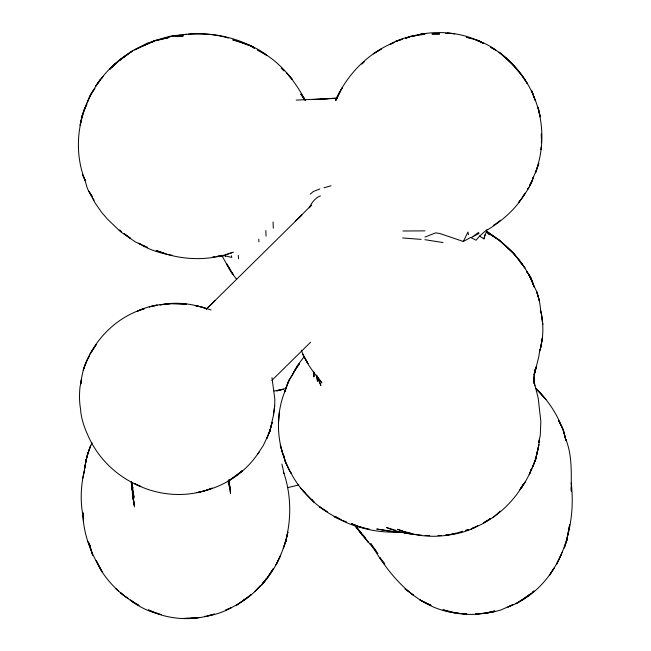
<?xml version="1.0" encoding="UTF-8"?>
<svg xmlns="http://www.w3.org/2000/svg" width="651" height="651" viewBox="0 0 651 651"><rect width="100%" height="100%" fill="white"/><g stroke="black" fill="none" stroke-linecap="round" stroke-linejoin="round"><path stroke-width="0.98" d="M313.977 372.063L313.945 376.97L313.823 372.201M289.239 379.777L285.553 389.233L289.239 379.777L293.292 373.3L287.897 382.414L285.073 391.105L285.325 390.372C274.201 416.746 276.935 448.474 291.054 473.171L290.59 472.268C301.348 493.466 320.325 510.4 341.873 520.173M520.8 199.483L518.603 202.616C524.324 194.592 530.817 186.699 533.446 177.007L532.876 178.301C548.459 145.083 543.414 102.882 520.784 73.994L527.416 83.694C518.595 68.803 506.226 55.449 490.781 47.352L495.826 50.135C487.225 43.544 476.784 39.833 466.36 37.253L469.379 37.97M259.139 452.185L257.544 454.17L263.362 445.406L269.677 431.8L273.412 415.468L274.681 405.955L274.82 399.079L271.963 377.694M533.853 377.23L533.674 383.122L534.479 373.601L536.286 366.765L534.121 375.301L538.662 357.277L539.972 349.196L539.598 351.214C543.618 338.024 543.894 323.669 540.542 310.307L540.916 313.107C540.127 303.781 538.841 294.114 533.828 285.984L534.251 287.303M540.9 149.665L541.071 147.004M541.331 142.797L541.502 140.136M278.636 421.905L279.328 412.384M84.239 471.56C85.501 461.705 87.486 451.745 92.068 442.851M273.412 415.468L274.681 405.955M82.767 478.2L84.573 470.03C80.773 485.117 80.057 501.115 83.116 516.389L82.815 512.776M533.739 377.132L533.454 378.906L533.771 377.002M534.089 375.106L535.049 369.402L534.211 374.292M424.948 237.07L435.722 232.846L439.962 233.546L463.317 241.48L470.73 237.436L476.027 240.227L479.559 236.093L483.888 238.86L484.971 234.677M571.187 482.887C577.193 531.403 557.622 588.406 507.878 607.049L513.216 604.502L500.871 610.003L493.417 611.964L485.996 613.128L493.946 611.549L486.509 613.112L475.417 614.056M537.889 166.013L535.553 172.832L538.808 163.368L538.198 165.134M483.888 238.86L487.16 229.396L479.592 236.126M335.647 100.612C346.576 74.808 367.953 53.089 394.058 42.478L389.64 44.593M336.136 99.749L339.781 92.027L335.737 100.588M463.317 241.48L467.996 232.041L468.476 234.718M284.544 391.878L285.651 389.778M86.542 104.901C76.338 128.19 75.565 156.981 85.151 180.644L84.703 179.294L87.38 188.538L94.777 202.461L101.45 212.153L107.521 219.167L120.541 231.707L135.286 241.871L141.584 244.866M87.096 103.859L84.329 109.059L81.399 118.531C88.349 93.858 103.004 70.983 124.536 56.515L120.044 60.038M340.636 90.505L337.015 97.292L342.214 87.869L341.026 89.846M471.877 528.596C493.515 520.369 512.077 504.037 523.591 484.059L521.215 488.209C530.947 473.651 538.133 456.929 539.459 439.222L538.865 442.338L540.289 435.185L540.843 421.449L538.198 398.095L534.129 381.787M562.366 552.17L561.447 553.822M102.272 77.436L102.866 76.647L97.609 83.401M257.674 453.999C245.394 472.032 226.125 485.198 205.065 490.651L212.307 488.152L204.365 491.009L196.927 492.636L204.886 490.716C181.857 497.633 155.955 494.89 134.708 483.709L140.754 486.517C117.725 477.305 98.211 458.792 88.235 436.064C84.573 428.163 81.066 418.512 80.569 409.113C79.235 401.7 79.251 394.099 80.065 386.629C80.789 383.349 82.433 373.422 80.773 383.976C81.839 374.26 84.125 364.47 89.333 356.081L86.795 360.825L83.23 370.289C92.214 341.62 115.276 317.306 144.31 308.68L137.271 311.186L142.227 308.965L149.697 306.654L157.135 305.189L149.185 306.898L156.631 305.091L171.425 303.602L186.398 304.22L178.789 303.659M292.934 373.959L296.978 366.204L304.017 356.821M101.711 78.421L102.866 76.647M264.99 580.863L262.971 583.019L266.78 578.234C256.47 592.329 241.863 603.64 225.677 610.133L231.422 607.595C224.05 611.785 215.855 614.617 207.498 615.984M520.361 488.755L523.591 484.059L519.84 489.69M522.444 197.139L525.178 193.225C516.357 208.515 502.694 220.469 487.77 229.697M523.054 485.003L525.731 481.439M94.761 88.666L90.05 95.437L87.356 102.248L91.604 92.808L94.859 88.552M266.357 578.845L261.604 584.997C288.987 555.14 296.539 509.92 283.535 471.991L283.966 473.594M310.608 342.223L271.858 380.387M295.31 221.218L301.852 214.944L206.294 309.184M206.391 309.005L215.261 300.347L206.383 309.111M298.044 218.614L311.455 205.171L309.249 207.783C311.642 202.673 315.076 198.042 320.422 195.837M361.818 64.132L364.576 61.544M531.834 592.898L534.015 590.97L532.526 592.28M493.067 517.504L500.253 511.19M237.412 474.978L242.603 470.551L235.011 476.646L227.411 481.683L242.213 470.876M497.763 222.43L493.743 225.336L495.191 224.367M118.547 61.21L109.433 69.6L115.772 63.188L111.59 67.305C121.452 57.744 132.641 49.183 145.816 44.797L134.781 49.875L147.061 43.235L154.531 41.037L146.499 44.406L154.035 40.834L168.739 37.506L155.524 40.81M497.388 222.658L500.318 220.372M123.242 57.491L132.478 50.981L117.75 61.609L121.102 59.103M531.11 593.541L523.477 599.197L515.901 603.737L530.744 593.818L525.211 597.903M124.862 56.271L125.391 55.872M243.507 600.368L246.143 598.391L236.02 605.528L243.507 600.368L243.108 600.661M478.754 232.309L471.178 237.672L479.038 233.416M487.339 520.597L483.62 522.851L490.537 518.391L488.893 519.498M389.558 44.585L395.979 41.127L402.521 39.133M445.789 535.163C456.921 534.365 468.036 531.395 477.728 525.788L477.427 525.935M470.396 529.588L475.791 526.879L471.666 528.579M150.829 42.518L154.222 40.907M319.91 188.945L313.367 191.467L310.21 194.161M152.773 41.859L154.596 41.127M405.768 38.173L410.944 36.155L425.803 33.453M402.562 39.166L395.442 41.713C404.548 37.026 414.817 35.52 424.875 34.348M155.068 40.5L169.48 36.35L176.893 35.382L168.951 36.912C197.294 30.833 228.875 33.396 254.346 47.905M403.018 531.216L397.541 529.296C418.007 537.482 441.687 538.955 462.527 531.175M455.488 533.454L455.96 533.299L449.271 534.601M405.85 38.214L409.609 37.034M323.986 187.781L331.034 185.771M225.702 254.704L233.237 252.214C208.702 261.482 180.278 260.522 156.15 250.448L164.166 253.133M465.725 530.419L468.329 529.694M465.782 530.402L468.484 529.654M276.634 390.901L285.781 388.541M276.846 390.852L283.364 389.2L274.112 390.999M207.368 615.879L214.374 614.08C193.095 621.192 168.544 619.98 148.387 609.906L155.41 612.737M287.677 487.64L298.776 484.962M410.553 36.733L412.962 36.22M413.767 36.049L417.332 35.276M161.489 38.93L168.406 37.579M216.873 256.429L218.663 256.12M220.453 255.81L222.235 255.501M424.81 33.616L417.869 34.763C439.181 30.312 462.454 32.517 481.927 42.502M178.317 35.423L180.172 35.138M182.028 34.845L186.658 34.283M217.515 256.502L224.009 255.485L231.789 257.47L231.365 255.713M217.068 256.559L224.009 255.485M204.593 616.416L206.57 616.163M217.003 256.6L223.488 255.81M212.893 257.047L214.74 256.844M213.129 257.023L215.099 256.82M445.658 535.016L448.376 534.772M188.505 34.145C201.867 33.177 215.465 34.178 228.338 38.018M313.212 99.554L321.008 99.082M327.982 98.675L320.593 99.098L335.566 98.366M335.363 98.285L296.205 100.116M328.495 98.586L337.202 98.195M402.945 231.007L424.916 230.869M475.979 613.966L485.931 613.039L494.727 610.955C477.956 615.927 459.516 615.537 442.989 609.775L454.992 612.713M438.229 535.561L441.175 535.472M438.139 535.48L440.141 535.447M404.287 532.315C386.417 532.559 367.831 531.598 351.491 523.616L358.107 526.171M178.992 303.675L171.652 303.635L160.008 304.831C174.997 301.82 190.808 303.309 205.22 308.24M429.709 535.602L425.119 535.423M466.214 613.966L461.632 613.6M466.816 613.95L461.258 613.527M402.627 237.965L421.148 239.389M445.634 33.421L447.473 33.526M408.763 533.088L391.349 531.501L376.742 529.035L391.837 531.265M421.449 535.179C409.577 534.064 397.484 532.363 386.499 527.505L395.8 530.386M424.867 239.682L443.038 242.554M458.89 613.299C417.852 610.077 389.949 576.68 370.801 543.577L376.603 551.666M456.603 613.006L459.394 613.323M447.408 32.957L454.723 33.933M404.483 532.868L412.286 534.219M340.595 519.449L334.175 516.625L339.871 519.14L334.956 516.365C345.16 523.144 356.992 527.204 369.06 529.019M363.584 528.083L366.513 528.588M171.97 255.273C160.309 253.174 148.55 249.781 138.598 243.173L140.836 244.263M257.186 50.029L267.162 55.571C257.243 47.474 245.02 43.015 232.749 39.906L235.141 40.468M200.598 306.865L195.365 305.644L201.232 306.824L211.07 309.966M406.476 532.168L411.522 533.381M403.929 531.533L405.63 531.957M161.546 614.625C150.226 612.16 139.371 607.432 130.46 599.953L138.94 605.487L133.089 602.435L120.72 592.858L125.472 596.991M156.273 612.99L158.852 613.738M358.921 526.456L362.444 527.481M235.044 40.435L249.659 45.627M201.468 307.077L205.163 308.257M250.041 45.44L242.302 42.689M142.488 245.297L142.984 245.476M476.223 40.142L481.984 42.608M342.67 520.466L346.666 521.964M143.342 245.63L147.639 247.282M428 603.925L431.027 605.292L419.854 599.945L427.243 603.583M142.325 244.988L144.286 245.964M250.602 46.107L254.411 48.036M303.456 98.976L305.164 99.863M483.498 43.43L477.525 40.183L483.286 43.316M262.898 52.804C281.045 63.448 294.594 80.496 304.334 98.797L301.747 95.217L305.213 99.937M486.753 231.829L489.56 234.751L486.435 231.626L497.73 239.137L490.585 234.563C509.993 246.436 526.252 264.965 533.958 286.432L530.85 277.684L526.659 271.386L527.131 272.118M326.989 511.653L319.413 506.73L327.046 511.743M486.533 231.162L494.98 237.151L486.435 231.626M126.636 597.431L127.946 598.359L125.985 596.967M121.704 231.699L119.662 229.893M486.492 231.463L490.26 234.376L486.655 231.015M123.983 233.481L130.444 238.323L123.845 233.497M83.531 522.135L82.799 512.573C83.125 529.507 88.333 547.003 96.682 561.976L96.755 562.147C102.842 575.289 112.631 586.559 123.893 595.6M311.821 499.415L314.059 502.133L300.607 488.079L304.888 492.571M305.604 100.002L302.178 96.812L305.173 100.164M535.602 388.142C550.217 402.31 561.487 420.334 565.857 440.279L565.434 438.465C572.538 455.041 571.09 473.578 571.293 491.188L571.252 487.501M535.765 388.305L545.896 399.413L537.335 389.925L539.825 392.398M117.912 590.53L115.935 588.537L118.401 591.018M281.273 68.103L284.039 70.967M354.592 525.007L362.168 534.959L377.922 553.407M354.657 525.113L362.168 534.959L357.041 527.66M354.714 525.202L361.777 533.649M363.046 535.13L364.959 537.344L363.12 535.098M359.425 530.589L361.883 533.592M355.544 525.935L357.187 527.977L355.43 525.544M236.37 278.945L230.999 271.947L221.731 255.322M317.517 376.921L320.91 385.547L316.866 375.912L321.887 382.902C313.839 372.836 305.62 362.436 301.34 350.14M92.824 198.205L94.183 200.239M526.659 271.386L530.85 277.684L533.983 286.407M301.283 94.208L304.334 98.797M230.698 270.629L226.662 263.834L233.237 274.665L231.715 272.248M316.484 375.342L318.144 378.613L316.866 375.912M225.026 255.574L225.482 256.567M87.828 541.315L90.066 546.319L89.602 545.286M316.467 375.155L317.525 381.266L316.85 376.351M89.675 545.562L92.645 555.173L89.203 542.991L89.293 543.471M281.883 464.09L283.641 471.706M228.737 479.933L230.544 493.499L228.916 481.26L229.372 483.937M131.771 482.961L132.885 488.315L131.559 481.805M228.786 480.69L229.673 485.483L228.778 480.552M534.154 382.853L534.674 385.807L533.958 377.206M134.391 506.828L131.445 481.878M131.299 482.529L133.642 498.576L131.779 486.33L132.926 497.022L132.706 493.084M228.916 481.26L229.982 488.152L228.892 481.455L229.388 487.021L228.818 480.324M131.323 482.293L134.049 497.462L131.445 481.968L131.95 487.876L131.518 482.139M228.965 480.137L229.331 482.806M133.439 500.123L134.09 505.046L132.731 492.807L133.105 496.632M132.731 493.222L131.478 481.943M541.673 314.97L542.763 324.54L541.99 317.647M238.233 255.412L238.575 258.781M131.396 482.082L131.608 485.198L131.461 482.334M133.292 498.544L133.675 502.369L132.942 495.476L133.097 497.258M228.892 481.675L229.152 484.344L228.826 480.414M132.731 492.807L133.284 499.691L132.763 493.002M132.495 489.243L132.389 487.469L132.495 489.381M258.789 239.153L258.935 241.887M265.82 230.576L266.064 236.101M273.078 222.032L273.298 228.208M541.469 137.467L541.445 139.33L541.347 133.968L541.469 137.467M542.324 338.276L540.664 347.78L542.324 338.276M538.833 444.698L535.203 461.03L532.201 467.833L535.96 458.377L535.203 461.03L538.833 444.698M569.21 527.489L566.549 541.176L564.295 548.004L567.281 538.532L566.549 541.176L569.658 524.836L569.21 527.489M85.069 466.043L84.606 468.704L86.339 459.199L85.069 466.043M80.651 122.722L80.122 125.374L82.075 115.878L80.651 122.722M287.864 532.136L285.748 541.632L283.315 548.451L286.473 538.979L285.748 541.632L287.864 532.136M87.372 455.016L85.761 461.852L88.129 452.364L87.372 455.016L90.717 445.544L87.372 455.016M272.183 422.312L269.677 431.8L272.183 422.312M531.387 468.85L529.304 474.644L531.387 468.85M270.434 429.147L266.772 438.603L270.434 429.147M280.614 555.262L276.097 564.702L280.614 555.262M561.113 554.807L556.613 564.246L561.113 554.807M532.624 179.643L529.58 185.673L532.624 179.643M528.693 187.358L527.815 189.075L528.702 187.374M553.903 568.266L549.566 575.167L553.903 568.266M294.74 370.362L293.284 372.99L299.484 363.592L294.74 370.362M273.192 568.844L267 578.243L273.192 568.844M91.718 351.394L90.066 354.022L96.185 344.623L91.718 351.394M98.7 81.88L95.77 86.03L100.604 79.259L98.7 81.88M258.976 587.3L254.663 591.71L260.319 585.867L258.927 587.332M251.27 594.542L243.62 600.474L251.27 594.542M380.347 49.557L373.283 53.854L381.274 49.061L380.347 49.557M191.736 618.344L191.223 618.417L199.141 617.522L183.859 618.45L191.736 618.344M183.175 35.911L175.819 36.554L183.175 35.911M439.482 33.942L432.118 33.974L439.482 33.942M413.629 595.348L405.142 588.903L413.629 595.348M254.085 47.905L251.042 45.839L254.077 47.897M514.16 254.012L498.235 239.202L512.833 252.621L521.947 263.728L514.16 254.012M506.12 58.077L499.048 52.137L513.33 65.271L506.12 58.077M289.907 76.712L286.562 72.912L292.283 79.438L289.907 76.712M518.432 71.276L513.151 65.124L520.572 73.815L518.432 71.276M300.933 94.183L302.536 96.088L300.933 94.183M522.867 265.291L519.295 260.766L524.991 268.009L522.867 265.291M384.009 562.985L379.777 557.533L384.79 564.523L384.009 562.985M368.035 541.974L363.982 536.514L368.035 541.974M91.889 196.13L88.87 191.239L92.247 196.789L91.889 196.13M307.923 363.502L302.577 353.843L307.923 363.502M102.085 571.806L96.234 560.674L102.085 571.806M562.138 427.284L558.46 420.326L563.351 429.977L565.719 439.58L563.351 429.977L562.138 427.284M289.947 471.414L285.301 461.771L283.543 454.968L285.301 461.771L289.947 471.414M84.516 178.935L82.579 174.68L84.817 179.595L84.516 178.935M532.258 281.924L529.125 274.974L533.438 284.617L532.258 281.924M532.762 93.353L531.566 90.66L535.081 100.278L532.762 93.353M283.177 454.846L280.296 445.235L283.177 454.846M539.435 301.169L536.676 291.567L539.435 301.169M538.702 109.905L538.052 107.228L540.24 116.814L538.702 109.905"/></g></svg>
